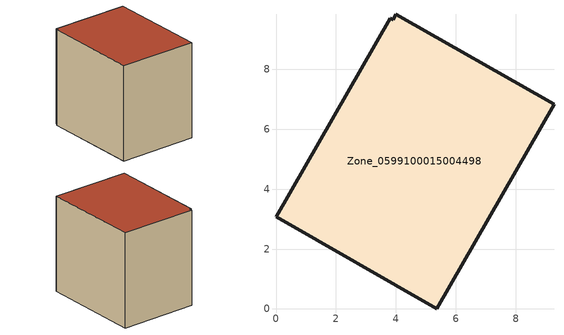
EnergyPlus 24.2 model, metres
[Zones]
Zone_0599100015004498
 floor ground (C_G): 3.9,9.65 4,9.84 9.27,6.82 5.37,0 0,3.07 3.8,9.71 z0.71
 wall outside (C_F): 0,3.07 5.37,0 9.27,6.82 4,9.84 3.9,9.65 3.8,9.71 0,3.07 z0.71:8.2
 roof outside (C_R): 4,9.84 3.9,9.65 3.8,9.71 0,3.07 5.37,0 9.27,6.82 z8.2
[BUILDING]
Pand.0599100015004498: North Axis=0; Terrain=City; Loads Convergence Tolerance Value=0.04; Temperature Convergence Tolerance Value=0.4; Solar Distribution=FullExterior; Maximum Number of Warmup Days=25; Minimum Number of Warmup Days=1
[Site:Location]
Rotterdam.The.Hague.AP_ZH_NLD Design_Conditions: Latitude=51.96; Longitude=4.45; Time Zone=1; Elevation=-4.5
[SITE:GROUNDTEMPERATURE:BUILDINGSURFACE]
18, 18, 18, 18, 18, 18, 18, 18, 18, 18, 18, 18
[MATERIAL] Thermal Absorptance=0.9; Solar Absorptance=0.7; Visible Absorptance=0.7
Name | Roughness | Thickness | Conductivity | Density | Specific Heat
G.TC.1946-1964 | MediumSmooth | 0.15 | 1 | 540 | 1210
F.TC.1946-1964 | Rough | 0.3 | 0.857143 | 1920 | 840
R.TC.1946-1964 | MediumRough | 0.2 | 0.235294 | 1500 | 1000
[CONSTRUCTION]
C_G: G.TC.1946-1964
C_F: F.TC.1946-1964
C_R: R.TC.1946-1964
[ZONE]
Zone_0599100015004498: Type=1; Multiplier=1; Ceiling Height=Autocalculate; Volume=Autocalculate; Floor Area=autocalculate; Part of Total Floor Area=Yes
[ZONEINFILTRATION:DESIGNFLOWRATE]
Infil_Zone_0599100015004498: Zone or ZoneList or Space or SpaceList=Zone_0599100015004498; Schedule=AlwaysOn; Design Flow Rate Calculation Method=Flow/Area; Flow Rate per Floor Area=0.003; Constant Term Coefficient=1; Temperature Term Coefficient=0; Velocity Term Coefficient=0; Velocity Squared Term Coefficient=0
[HVACTEMPLATE:ZONE:IDEALLOADSAIRSYSTEM]
Zone_0599100015004498: Maximum Heating Supply Air Temperature=50; Minimum Cooling Supply Air Temperature=13; Maximum Heating Supply Air Humidity Ratio=0.0156; Minimum Cooling Supply Air Humidity Ratio=0.0077; Heating Limit=NoLimit; Cooling Limit=NoLimit; Dehumidification Control Type=ConstantSensibleHeatRatio; Cooling Sensible Heat Ratio=0.7; Dehumidification Setpoint=60; Humidification Control Type=None; Humidification Setpoint=30; Outdoor Air Method=None; Outdoor Air Flow Rate per Person=0.00944; Outdoor Air Flow Rate per Zone Floor Area=0; Outdoor Air Flow Rate per Zone=0; Demand Controlled Ventilation Type=None; Outdoor Air Economizer Type=NoEconomizer; Heat Recovery Type=None; Sensible Heat Recovery Effectiveness=0.7; Latent Heat Recovery Effectiveness=0.65
[ZONECONTROL:THERMOSTAT]
ThermostatControl_Zone_0599100015004498: Zone or ZoneList=Zone_0599100015004498; Control Type Schedule=DualSetpointControlType; Control 1=Thermostat_Zone_0599100015004498; Temperature Difference Between Cutout And Setpoint=0
[THERMOSTATSETPOINT:DUALSETPOINT]
Thermostat_Zone_0599100015004498: Heating Setpoint Temperature Schedule=HeatingSetpoint_Zone_0599100015004498; Cooling Setpoint Temperature Schedule=CoolingSetpoint_Zone_0599100015004498
[SCHEDULE:COMPACT]
HeatingSetpoint_Zone_0599100015004498: Through: 12/31, For: AllDays, Until: 24:00, 21
CoolingSetpoint_Zone_0599100015004498: Through: 12/31, For: AllDays, Until: 24:00, 24
DualSetpointControlType: Through: 12/31, For: AllDays, Until: 24:00, 4
AlwaysOn: Through: 12/31, For: AllDays, Until: 24:00, 1
